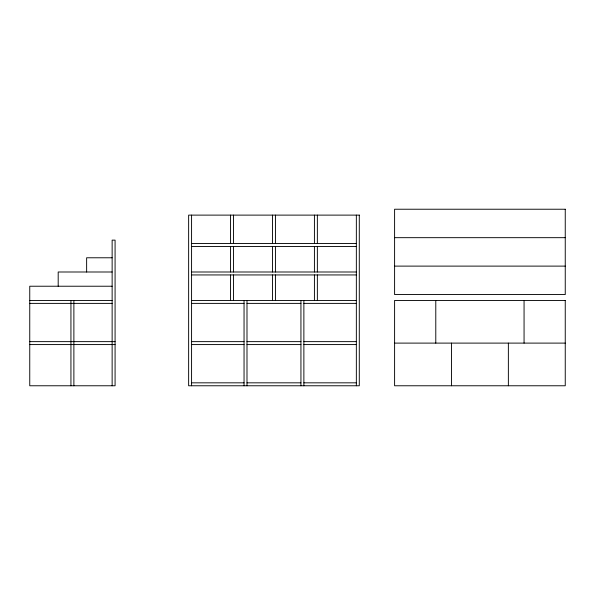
<?xml version="1.0" encoding="UTF-8"?>
<svg xmlns="http://www.w3.org/2000/svg" width="595" height="595" viewBox="0 0 595 595"><rect width="100%" height="100%" fill="white"/><g stroke="black" fill="none" stroke-linecap="round" stroke-linejoin="round"><path stroke-width="0.89" d="M394.597 237.673L565.25 237.673M191.575 243.556L356.346 243.556M191.575 246.501L356.346 246.501M112.135 257.776L86.632 257.776L86.632 271.997M394.597 266.114L565.25 266.114M112.135 271.997L58.191 271.997L58.191 286.225M191.575 271.997L356.346 271.997M191.575 274.942L356.346 274.942M112.135 286.225L29.75 286.225L29.75 385.768L115.08 385.768L115.08 240.127L112.135 240.127L112.135 385.768M29.75 300.445L112.135 300.445M191.575 300.445L356.346 300.445M29.75 303.383L112.135 303.383M191.575 303.383L244.047 303.383M246.992 303.383L300.936 303.383M303.874 303.383L356.346 303.383M29.75 341.634L115.08 341.634M191.575 341.634L244.047 341.634M246.992 341.634L300.936 341.634M303.874 341.634L356.346 341.634M394.597 343.107L565.25 343.107M29.75 344.579L115.08 344.579M191.575 344.579L244.047 344.579M246.992 344.579L300.936 344.579M303.874 344.579L356.346 344.579M191.575 382.83L244.047 382.83M246.992 382.83L300.936 382.83M303.874 382.83L356.346 382.83M524.061 300.445L524.061 343.107M508.368 343.107L508.368 385.768M451.479 343.107L451.479 385.768M435.785 300.445L435.785 343.107M356.346 215.115L356.346 385.768M317.358 215.115L317.358 243.556M317.358 246.501L317.358 271.997M317.358 274.942L317.358 300.445M314.42 215.115L314.42 243.556M314.42 246.501L314.42 271.997M314.42 274.942L314.42 300.445M303.874 300.445L303.874 385.768M300.936 300.445L300.936 385.768M275.433 215.115L275.433 243.556M275.433 246.501L275.433 271.997M275.433 274.942L275.433 300.445M272.488 215.115L272.488 243.556M272.488 246.501L272.488 271.997M272.488 274.942L272.488 300.445M246.992 300.445L246.992 385.768M244.047 300.445L244.047 385.768M233.508 215.115L233.508 243.556M233.508 246.501L233.508 271.997M233.508 274.942L233.508 300.445M230.562 215.115L230.562 243.556M230.562 246.501L230.562 271.997M230.562 274.942L230.562 300.445M191.575 215.115L191.575 385.768M73.884 300.445L73.884 385.768M70.939 300.445L70.939 385.768M565.25 209.232L394.597 209.232L394.597 294.555L565.25 294.555L565.25 209.232M359.291 215.115L188.637 215.115L188.637 385.768L359.291 385.768L359.291 215.115M565.25 300.445L394.597 300.445L394.597 385.768L565.25 385.768L565.25 300.445"/></g></svg>
